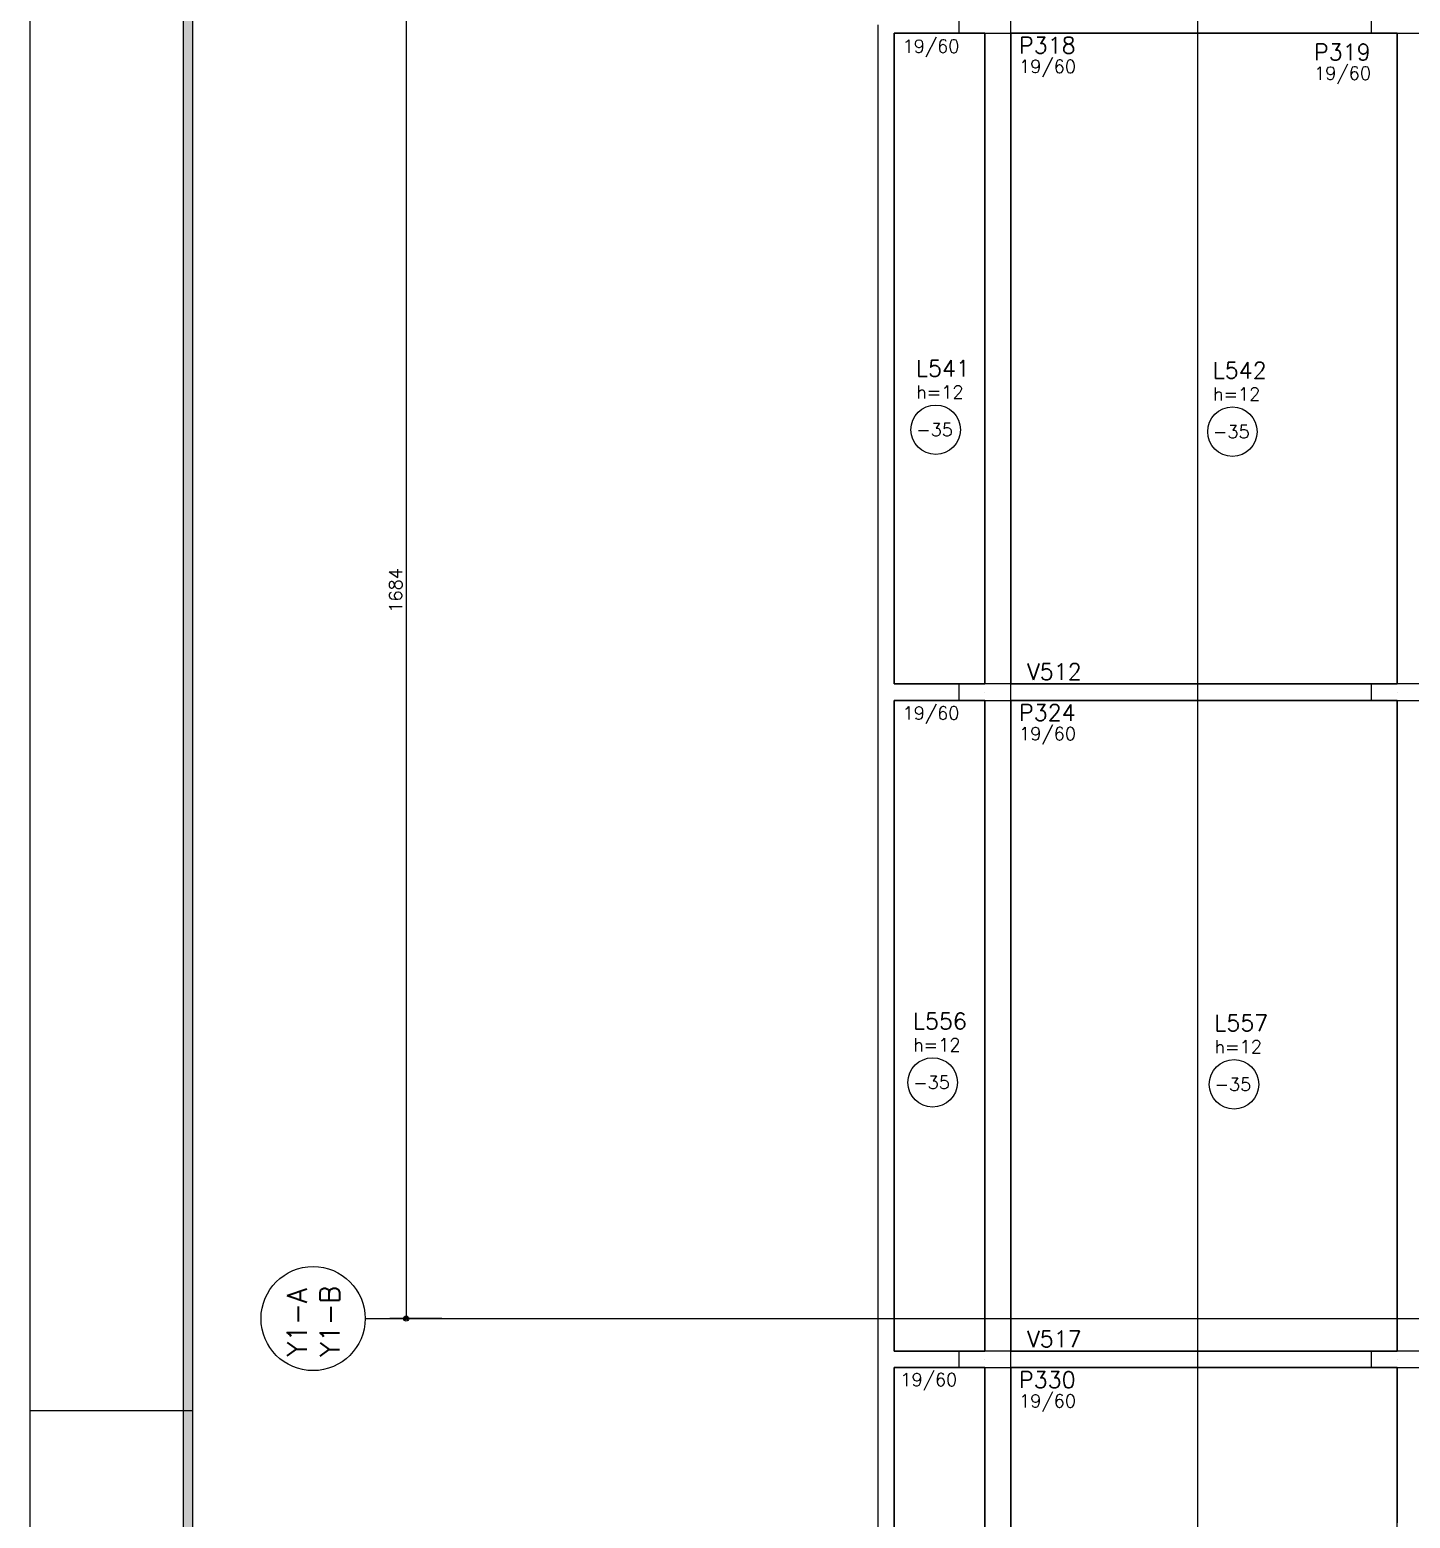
# Model space of a CAD drawing. Extents: x -9640 to 3028, y -691 to 5617.
# Drawn here: x -9640 to -8049, y 1412 to 3128 of the extents above; entities that cross this region are included whole.
import ezdxf

# ---------------------------------------------------------------- set-up
doc = ezdxf.new("R2010")
doc.units = 0
doc.header["$LTSCALE"] = 100
doc.header["$MEASUREMENT"] = 0
doc.layers.get('0').update_dxf_attribs({"color": 245, "linetype": 'CONTINUOUS'})
for name, color, linetype in [('01', 7, 'CONTINUOUS'), ('10', 7, 'CONTINUOUS'), ('104', 5, 'CONTINUOUS'), ('11', 7, 'CONTINUOUS'), ('12', 7, 'CONTINUOUS'), ('13', 7, 'CONTINUOUS'), ('18', 4, 'CONTINUOUS'), ('221', 102, 'CONTINUOUS'), ('242', 7, 'CONTINUOUS'), ('4', 3, 'CONTINUOUS'), ('8', 7, 'CONTINUOUS'), ('9', 3, 'CONTINUOUS')]:
    doc.layers.add(name, color=color, linetype=linetype)
doc.styles.get("Standard").update_dxf_attribs({"font": 'ROMANS.SHX'})

msp = doc.modelspace()

# ---------------------------------------------------------------- linework, layer by layer
msp.add_line((-9639.575601, 1536.613072), (-9452.075601, 1536.613072))
for points in [[(-9639.575601, -690.886928), (3027.924399, -690.886928), (3027.924399, 5616.613072), (-9639.575601, 5616.613072), (-9639.575601, -690.886928)], [(2952.924399, -615.886928), (2952.924399, -626.386928), (-9462.575601, -626.386928), (-9462.575601, 5552.113072), (2952.924399, 5552.113072), (2952.924399, 5541.613072), (-9452.075601, 5541.613072), (-9452.075601, -615.886928), (2952.924399, -615.886928)], [(-9452.075601, -615.886928), (2952.924399, -615.886928), (2952.924399, 5541.613072), (-9452.075601, 5541.613072), (-9452.075601, -615.886928)]]:
    msp.add_lwpolyline(points)
for points in [[(-9452.075601, 5541.613072), (-9462.575601, -626.386928), (-9462.575601, 5552.113072)], [(-9452.075601, 5541.613072), (-9452.075601, -615.886928), (-9462.575601, -626.386928)]]:
    msp.add_solid(points)
at = {"layer": '01'}
for points in [[(-8662.626, 3133.596), (-8662.626, 2364.596)], [(-8643.626, 3124.096), (-8569.126, 3124.096)], [(-8643.626, 2374.096), (-8643.626, 3124.096)], [(-8539.126, 3124.096), (-8539.126, 2374.096)], [(-8509.126, 2374.096), (-8509.126, 3124.096)], [(-8509.126, 3124.096), (-8094.126, 3124.096)], [(-8064.126, 3124.096), (-8064.126, 3117.096)], [(-8064.126, 3117.096), (-8064.126, 2667.096)], [(-8064.126, 2667.096), (-8064.126, 2397.096)], [(-8064.126, 2397.096), (-8064.126, 2374.096)], [(-8569.126, 2374.096), (-8643.626, 2374.096)], [(-8094.126, 2374.096), (-8509.126, 2374.096)], [(-8662.626, 2364.596), (-8662.626, 1595.596)], [(-8643.626, 2355.096), (-8569.126, 2355.096)], [(-8643.626, 1605.096), (-8643.626, 2355.096)], [(-8539.126, 2355.096), (-8539.126, 1605.096)], [(-8509.126, 1605.096), (-8509.126, 2355.096)], [(-8509.126, 2355.096), (-8094.126, 2355.096)], [(-8064.126, 2355.096), (-8064.126, 1852.096)], [(-8064.126, 1852.096), (-8064.126, 1605.096)], [(-8662.626, 1595.596), (-8662.626, 826.596)], [(-8569.126, 1605.096), (-8643.626, 1605.096)], [(-8094.126, 1605.096), (-8509.126, 1605.096)], [(-8643.626, 1586.096), (-8569.126, 1586.096)], [(-8643.626, 836.096), (-8643.626, 1586.096)], [(-8539.126, 1586.096), (-8539.126, 836.096)], [(-8509.126, 836.096), (-8509.126, 1586.096)], [(-8509.126, 1586.096), (-8094.126, 1586.096)], [(-8064.126, 1586.096), (-8064.126, 1407.096)]]:
    msp.add_lwpolyline(points, dxfattribs=at)
at = {"layer": '104'}
for points in [[(-8539.126, 2374.096), (-8539.126, 3124.096), (-8569.126, 3124.096), (-8643.626, 3124.096), (-8643.626, 2374.096), (-8569.126, 2374.096), (-8539.126, 2374.096)], [(-8509.126, 3124.096), (-8509.126, 2374.096), (-8094.126, 2374.096), (-8064.126, 2374.096), (-8064.126, 2397.096), (-8064.126, 2667.096), (-8064.126, 3117.096), (-8064.126, 3124.096), (-8094.126, 3124.096), (-8509.126, 3124.096)], [(-8539.126, 1605.096), (-8539.126, 2355.096), (-8569.126, 2355.096), (-8643.626, 2355.096), (-8643.626, 1605.096), (-8569.126, 1605.096), (-8539.126, 1605.096)], [(-8509.126, 2355.096), (-8509.126, 1605.096), (-8094.126, 1605.096), (-8064.126, 1605.096), (-8064.126, 1852.096), (-8064.126, 2355.096), (-8094.126, 2355.096), (-8509.126, 2355.096)], [(-8539.126, 836.096), (-8539.126, 1586.096), (-8569.126, 1586.096), (-8643.626, 1586.096), (-8643.626, 836.096), (-8569.126, 836.096), (-8539.126, 836.096)], [(-8509.126, 1586.096), (-8509.126, 836.096), (-8094.126, 836.096), (-8064.126, 836.096), (-8064.126, 1072.096), (-8064.126, 1407.096), (-8064.126, 1586.096), (-8094.126, 1586.096), (-8509.126, 1586.096)]]:
    msp.add_lwpolyline(points, dxfattribs=at)
at = {"layer": '13'}
for centre in [(-8595.848772, 2667.014867), (-8254.010117, 2664.743098), (-8599.364545, 1914.710332), (-8252.139606, 1912.527011)]:
    msp.add_circle(centre, 28.460499, dxfattribs=at)
at = {"layer": '18'}
for p, q in [((-8294.123303, 5249.096126), (-8294.123303, -203.896211)), ((-9253.123768, 1642.596), (-164.156192, 1642.596))]:
    msp.add_line(p, q, dxfattribs=at)
msp.add_circle((-9313.123768, 1642.596), 60, dxfattribs=at)
at = {"layer": '221', "color": 11, "linetype": 'Continuous'}
for p, q in [((-9206.018038, 3326.596), (-9206.018038, 1642.596)), ((-9164.89457, 1642.596), (-9224.768038, 1642.596)), ((-9146.14457, 1642.596), (-9146.14457, 1642.596))]:
    msp.add_line(p, q, dxfattribs=at)
for radius in [3, 1.5]:
    msp.add_circle((-9206.018038, 1642.596), radius, dxfattribs=at)
at = {"layer": '242'}
for p, q in [((-8539.126, 2364.596), (-8539.126, 2364.596)), ((-8064.126, 2364.596), (-8064.126, 2364.596)), ((-8539.126, 1595.596), (-8539.126, 1595.596)), ((-8064.126, 1595.596), (-8064.126, 1595.596))]:
    msp.add_line(p, q, dxfattribs=at)
at = {"layer": '4'}
for points in [[(-8509.126, 3124.096), (-8509.126, 3143.096), (-8569.126, 3143.096), (-8569.126, 3124.096), (-8509.126, 3124.096)], [(-8034.126, 3124.096), (-8034.126, 3143.096), (-8094.126, 3143.096), (-8094.126, 3124.096), (-8034.126, 3124.096)], [(-8509.126, 2355.096), (-8509.126, 2374.096), (-8569.126, 2374.096), (-8569.126, 2355.096), (-8509.126, 2355.096)], [(-8034.126, 2355.096), (-8034.126, 2374.096), (-8094.126, 2374.096), (-8094.126, 2355.096), (-8034.126, 2355.096)], [(-8509.126, 1586.096), (-8509.126, 1605.096), (-8569.126, 1605.096), (-8569.126, 1586.096), (-8509.126, 1586.096)], [(-8034.126, 1586.096), (-8034.126, 1605.096), (-8094.126, 1605.096), (-8094.126, 1586.096), (-8034.126, 1586.096)]]:
    msp.add_lwpolyline(points, dxfattribs=at)

# ---------------------------------------------------------------- texts
at = {"layer": '10', "linetype": 'Continuous'}
for s, p in [('L541', (-8618.348772, 2728.364867)), ('L542', (-8276.510117, 2726.093098)), ('L556', (-8621.864545, 1976.060332)), ('L557', (-8274.639606, 1973.877011))]:
    msp.add_text(s, height=18.75, dxfattribs=at).set_placement(p)
at = {"layer": '11', "linetype": 'Continuous'}
for p in [(-8634.03225, 3101.494098), (-8636.600185, 1564.778065)]:
    msp.add_text('19/60', height=15, rotation=360, dxfattribs=at).set_placement(p)
msp.add_text('19/60', height=15, dxfattribs=at).set_placement((-8634.03225, 2332.922087))
at = {"layer": '12', "linetype": 'Continuous'}
for p in [(-8499.751, 3078.1585), (-8159.866359, 3070.363294), (-8499.751, 2309.1585), (-8499.751, 1540.1585)]:
    msp.add_text('19/60', height=15, dxfattribs=at).set_placement(p)
at = {"layer": '13', "linetype": 'Continuous'}
for s, p in [('h=12', (-8618.348772, 2702.864867)), ('h=12', (-8276.510117, 2700.593098)), ('-35', (-8618.348772, 2659.514867)), ('-35', (-8276.510117, 2657.243098)), ('h=12', (-8621.864545, 1950.560332)), ('h=12', (-8274.639606, 1948.377011)), ('-35', (-8621.864545, 1907.210332)), ('-35', (-8274.639606, 1905.027011))]:
    msp.add_text(s, height=15, dxfattribs=at).set_placement(p)
at = {"layer": '18'}
for s, p in [('Y1-A', (-9320.341856, 1598.668453)), ('Y1-B', (-9282.68846, 1598.355871))]:
    msp.add_text(s, height=22.5, rotation=90, dxfattribs=at).set_placement(p)
at = {"layer": '221', "color": 11, "linetype": 'Continuous'}
msp.add_text('1684', height=15, rotation=90, dxfattribs=at).set_placement((-9210.518038, 2456.096))
at = {"layer": '8', "linetype": 'Continuous'}
for s, p in [('V512', (-8490.376, 2378.7835)), ('V517', (-8490.376, 1609.7835))]:
    msp.add_text(s, height=18.75, rotation=360, dxfattribs=at).set_placement(p)
at = {"layer": '9', "linetype": 'Continuous'}
for s, p in [('P318', (-8499.751, 3100.6585)), ('P319', (-8159.866359, 3092.863294)), ('P324', (-8499.751, 2331.6585)), ('P330', (-8499.751, 1562.6585))]:
    msp.add_text(s, height=18.75, dxfattribs=at).set_placement(p)

doc.saveas('drawing.dxf')
